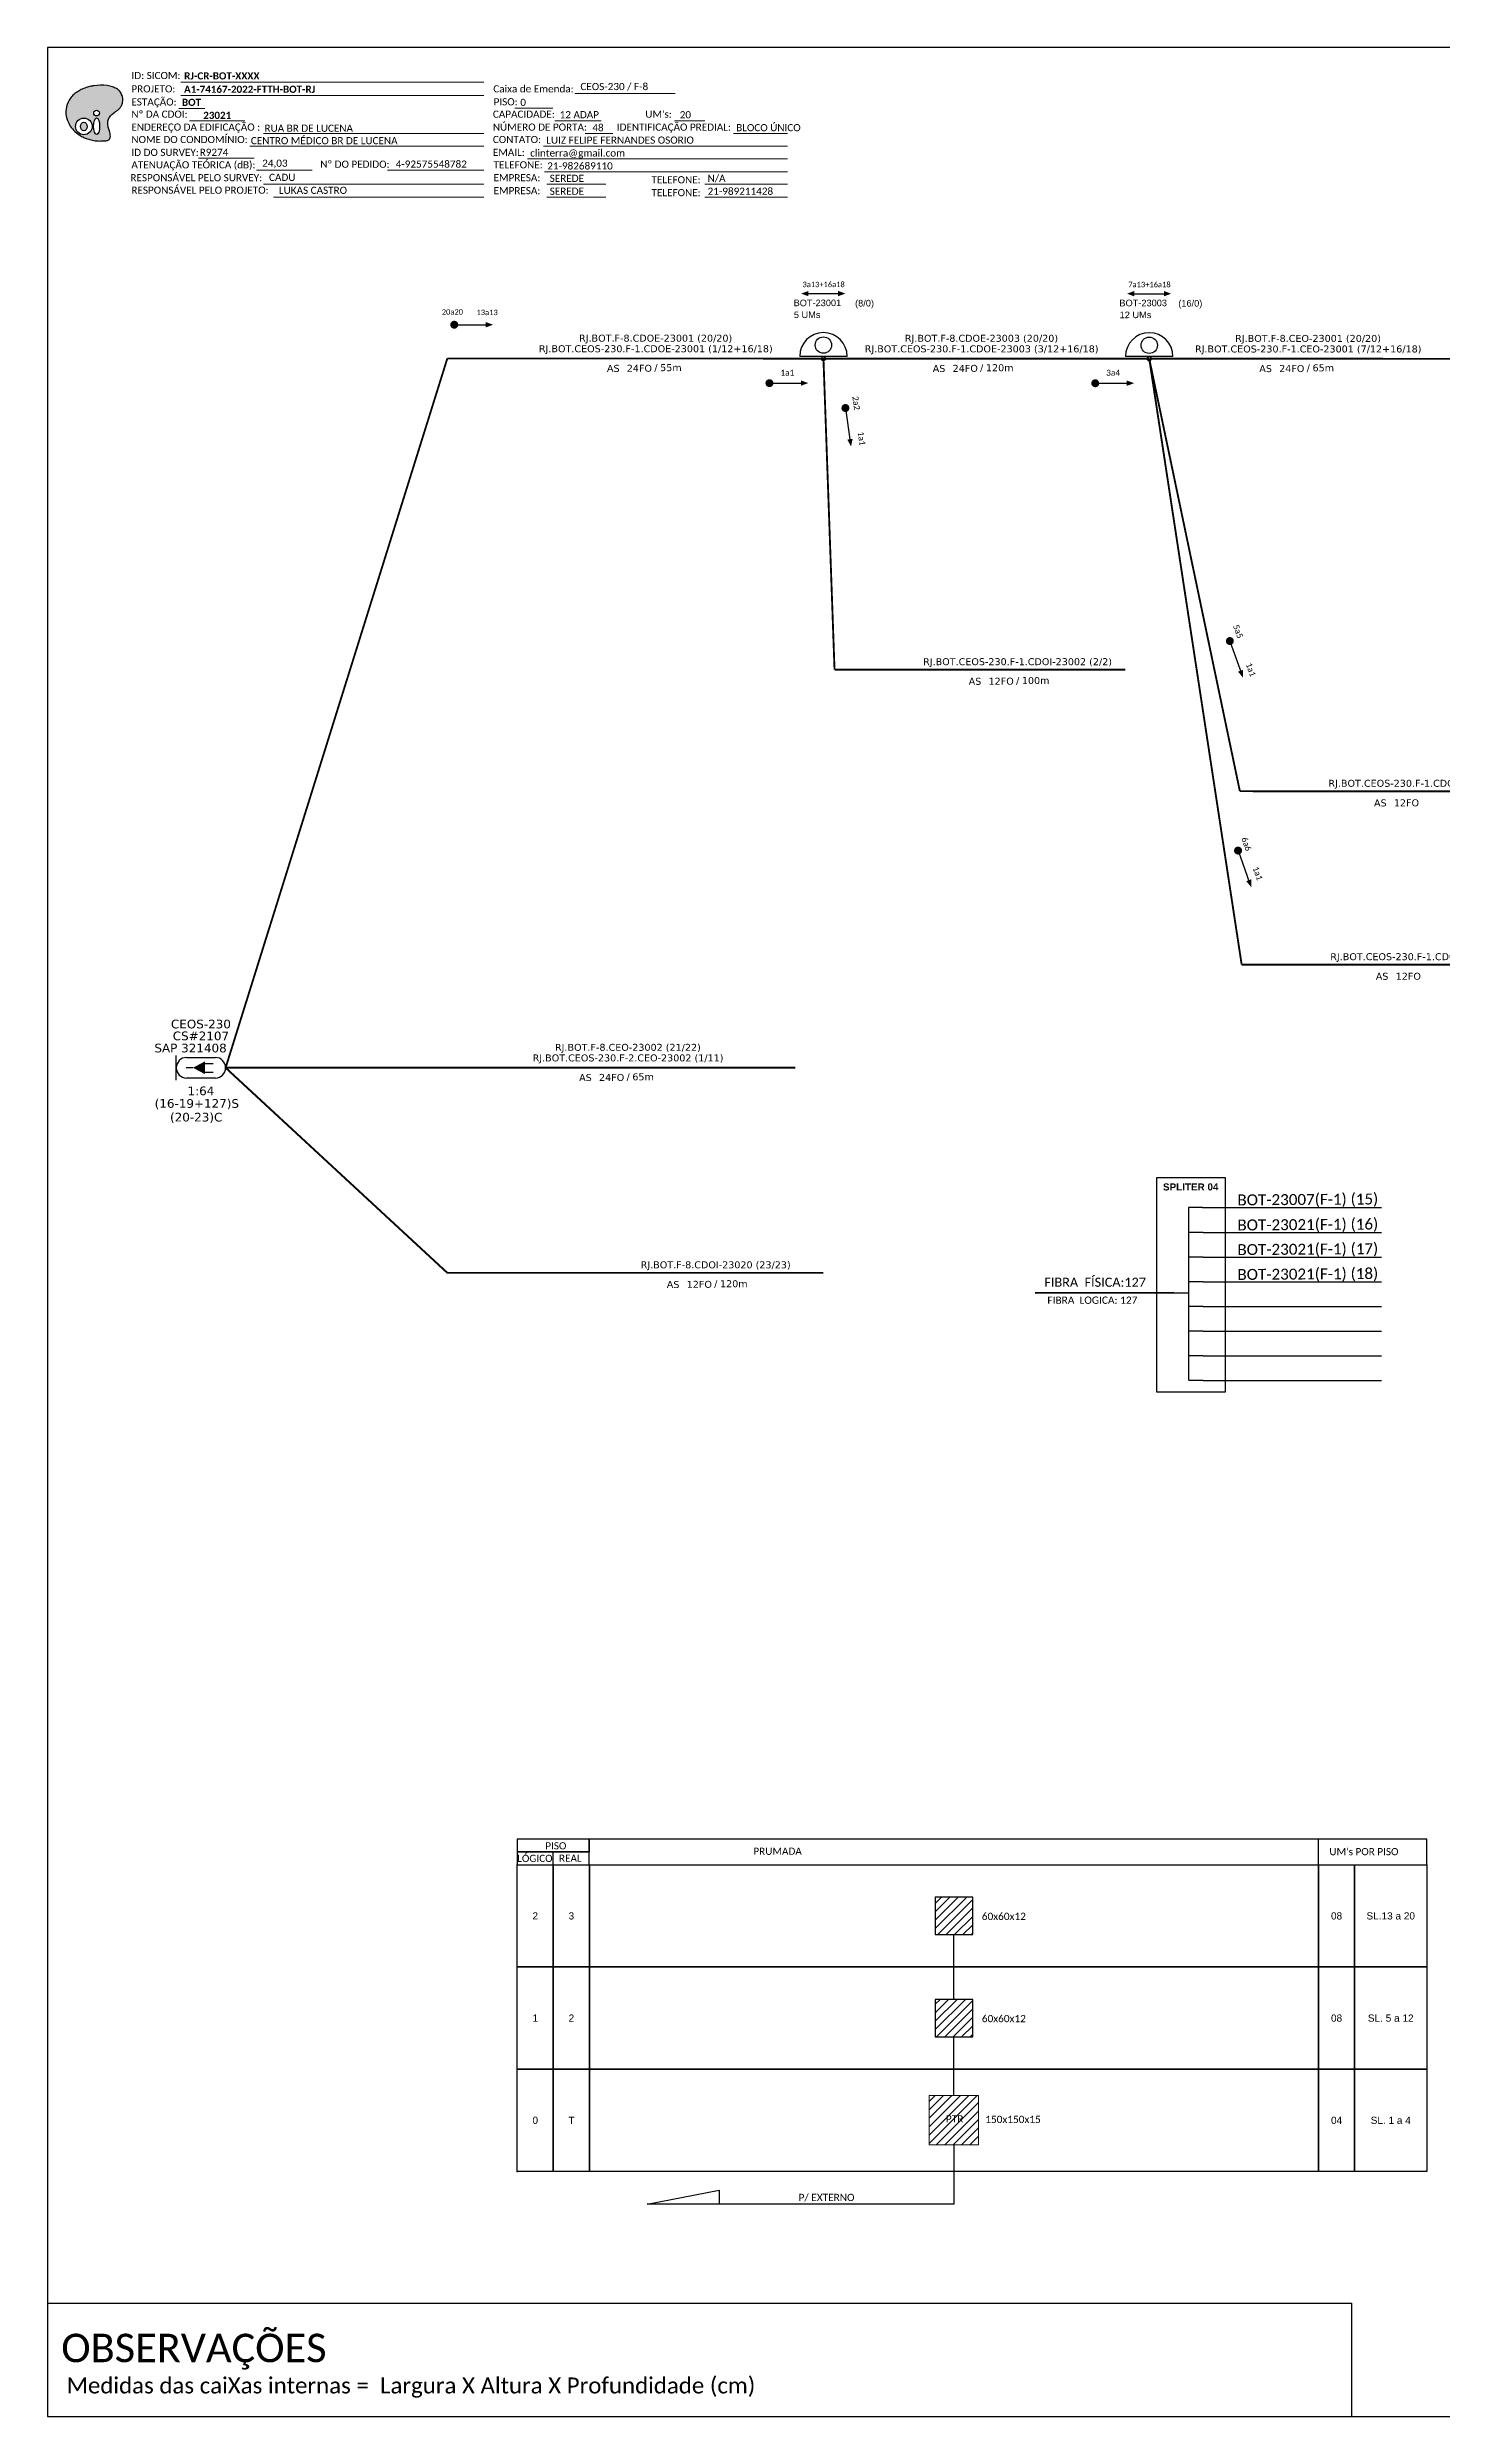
# Model space of a CAD drawing. Extents: x -89 to 749, y 705 to 1299.
# Drawn here: x -89 to 261, y 705 to 1299 of the extents above; entities that cross this region are included whole.
import ezdxf
from ezdxf.enums import TextEntityAlignment as Align

# ---------------------------------------------------------------- set-up
doc = ezdxf.new("R2010")
doc.units = 0
doc.layers.add("20.0-LEGENDA DOS CDO'S", color=1, linetype='Continuous', lineweight=0)
doc.layers.add('40.1-ETIQUETAS', color=1, linetype='Continuous', lineweight=20)
for name, color, linetype in [('20.4-CEOS', 1, 'Continuous'), ('CAP a instalar', 1, 'Continuous'), ('label_cabos', 7, 'Continuous'), ('SETA', 7, 'Continuous')]:
    doc.layers.add(name, color=color, linetype=linetype)
doc.styles.add('ARIAL', font='arial.ttf')
doc.styles.add('siredit', font='verdana.ttf')
doc.styles.get("Standard").update_dxf_attribs({"font": 'arial.ttf'})
doc.styles.add('WMF-Calibri0', font='calibri.ttf')
doc.styles.add('WMF-Calibri1', font='calibrib.ttf')
doc.linetypes.add('FENCELINE1', pattern='A,0.25,-0.1,[133,ltypeshp.shx,S=0.1,R=0,X=-0.1,Y=0],-0.1,1', length=1.45)
pattern_1 = [(45, (-730.8913, 169.7609), (-1.054204, 1.054204), [])]

# ---------------------------------------------------------------- blocks, each defined once
blk = doc.blocks.new('OI')
h = blk.add_hatch(color=40)
edge = h.paths.add_edge_path()
edge.add_spline(control_points=[(4.35, -0.67), (3.92, -0.99), (3.26, -1.5), (2.81, -2.59), (2.9, -3.5), (3.06, -4.27), (3.31, -4.85), (3.37, -5.39), (3.4, -5.88), (3.2, -6.4), (2.54, -6.61), (1.65, -6.63), (0.55, -6.67), (-0.56, -6.42), (-1.61, -6.14), (-2.77, -5.61), (-3.92, -4.77), (-4.89, -3.7), (-5.34, -2.65), (-5.6, -1.94), (-5.85, -0.96), (-5.71, 0.47), (-5.1, 2.02), (-4.14, 3.02), (-3.3, 3.61), (-2.37, 4.16), (-1.36, 4.44), (-0.56, 4.7), (0.79, 4.85), (2.24, 4.97), (3.79, 4.57), (4.67, 4.21), (5.44, 3.65), (5.76, 2.99), (6.03, 2.21), (6.01, 1.46), (5.72, 0.64), (5.31, 0.08), (4.88, -0.38), (4.51, -0.55), (4.35, -0.67)], knot_values=[0, 0, 0, 0, 1.60434, 2.417191, 3.427595, 4.282808, 4.776746, 5.304182, 5.888771, 6.258406, 6.858137, 7.79129, 8.986195, 10.124242, 11.187857, 12.242908, 13.953784, 15.414161, 16.515391, 17.349188, 17.675853, 19.552021, 21.515531, 22.568638, 23.63245, 24.621084, 25.782718, 26.745347, 27.142653, 29.870543, 31.004649, 31.921532, 32.709589, 33.801391, 34.042471, 35.192333, 35.971461, 36.628871, 37.254359, 37.836911, 37.836911, 37.836911, 37.836911], degree=3, periodic=0)
h.paths.add_polyline_path([(1.13, -0.87, -1), (-0.04, -0.87, -1)], flags=16)
edge = h.paths.add_edge_path(flags=16)
edge.add_ellipse((0.56, -3.59), major_axis=(-0.02, 1.71), ratio=0.361305, start_angle=0, end_angle=360)
h.paths.add_polyline_path([(-0.36, -3.62, -1), (-3.8, -3.62, -1)], flags=16)
edge = h.paths.add_edge_path(flags=0)
edge.add_ellipse((-2.08, -3.62), major_axis=(0, 0.885), ratio=0.758294, start_angle=0, end_angle=360)
at = {"color": 40}
for centre, radius in [((-2.08, -3.62), 1.72), ((0.54, -0.87), 0.587)]:
    blk.add_circle(centre, radius, dxfattribs=at)
blk.add_ellipse((-2.08, -3.62), major_axis=(0, 0.885), ratio=0.758294, start_param=-3.141592653589792, end_param=3.141592653589792, dxfattribs=at)
blk.add_ellipse((0.56, -3.59), major_axis=(-0.02, 1.71), ratio=0.361305, dxfattribs=at)
at = {"color": 40, "start_tangent": (-0.800898, -0.598801), "end_tangent": (-0.800898, -0.598801)}
blk.add_spline([(4.35, -0.67), (3.2, -1.78), (2.9, -2.54), (2.92, -3.55), (3.12, -4.38), (3.28, -4.85), (3.37, -5.37), (3.35, -5.95), (3.2, -6.29), (2.66, -6.55), (1.73, -6.63), (0.54, -6.62), (-0.58, -6.41), (-1.6, -6.11), (-2.56, -5.67), (-3.95, -4.67), (-4.89, -3.56), (-5.37, -2.56), (-5.64, -1.78), (-5.72, -1.46), (-5.63, 0.42), (-4.84, 2.22), (-4.13, 2.99), (-3.27, 3.62), (-2.4, 4.09), (-1.3, 4.47), (-0.37, 4.72), (0.02, 4.77), (2.75, 4.8), (3.85, 4.53), (4.69, 4.16), (5.31, 3.68), (5.85, 2.73), (5.93, 2.5), (5.94, 1.35), (5.67, 0.62), (5.29, 0.08), (4.84, -0.36), (4.35, -0.67)], degree=3, dxfattribs=at)
blk = doc.blocks.new('CARIMBO')
at = {"color": 7, "lineweight": 0}
for points in [[(35.66, -16.79), (111.64, -16.79)], [(134.48, -16.3), (159.61, -16.3)], [(35.15, -20.06), (41.7, -20.06)], [(37.81, -23.14), (51.75, -23.14)], [(119.43, -20.02), (128.92, -20.02)], [(129.48, -23.14), (141.1, -23.14)], [(159.42, -23.14), (167.09, -23.14)], [(52.97, -29.48), (111.64, -29.48)], [(56.38, -26.37), (111.64, -26.37)], [(126.6, -29.48), (187.83, -29.48)], [(137.07, -26.37), (144.01, -26.37)], [(174.24, -26.37), (187.8, -26.37)], [(40.13, -32.55), (54.07, -32.55)], [(54.67, -35.52), (68.61, -35.52)], [(122.56, -32.72), (187.83, -32.72)], [(56.38, -39.07), (111.64, -39.07)], [(126.84, -35.96), (187.83, -35.96)], [(127.45, -39.07), (142.25, -39.07)], [(167.06, -39.07), (187.83, -39.07)], [(58.87, -42.31), (111.64, -42.31)], [(127.45, -42.31), (142.25, -42.31)], [(167.06, -42.31), (187.83, -42.31)]]:
    blk.add_lwpolyline(points, dxfattribs=at)
at = {"color": 7, "xscale": 1.213923925163967, "yscale": 1.213923925163967, "zscale": 1.213923925163967, "rotation": 0.1532896023949059}
blk.add_blockref('OI', (13.86, -20.16), dxfattribs=at)
at = {"color": 7, "lineweight": 0, "style": 'WMF-Calibri0'}
for s, height, p in [('PROJETO:', 1.793, (23.26, -16.04)), ('ESTAÇÃO:', 1.793, (23.26, -19.32)), ('Caixa de Emenda:', 1.7927, (114.02, -16.04)), ('PISO:', 1.793, (114.09, -19.28)), ('ENDEREÇO DA EDIFICAÇÃO :', 1.7927, (23.26, -25.63)), ('Nº DA CDOI:', 1.7927, (23.26, -22.39)), ('CAPACIDADE:', 1.7927, (113.91, -22.39)), ('NÚMERO DE PORTA:', 1.7927, (113.91, -25.63)), ('IDENTIFICAÇÃO PREDIAL:', 1.7927, (144.99, -25.63)), ("UM's:", 1.793, (152.15, -22.39)), ('NOME DO CONDOMÍNIO:', 1.7927, (23.26, -28.74)), ('CONTATO:', 1.793, (113.91, -28.74)), ('ATENUAÇÃO TEÓRICA (dB):', 1.7927, (23.26, -35.09)), ('ID DO SURVEY:', 1.7927, (23.26, -31.97)), ('EMAIL:', 1.793, (113.91, -31.97)), ('TELEFONE:', 1.793, (114.09, -35.09)), ('RESPONSÁVEL PELO SURVEY:', 1.7927, (23.02, -38.32)), ('RESPONSÁVEL PELO PROJETO:', 1.7927, (23.26, -41.44)), ('EMPRESA:', 1.793, (114.09, -38.32)), ('EMPRESA:', 1.793, (114.09, -41.56)), ('TELEFONE:', 1.793, (153.7, -38.83)), ('TELEFONE:', 1.793, (153.7, -42.06))]:
    blk.add_text(s, height=height, dxfattribs=at).set_placement(p)
at = {"color": 7, "lineweight": 0, "flags": 8}
for tag, p, style in [('EST', (35.94, -19.41), 'WMF-Calibri1'), ('PROJ', (36.46, -16.13), 'WMF-Calibri1'), ('PISO_PTR', (120.78, -19.42), 'WMF-Calibri0'), ('CEOS-XX', (135.87, -15.46), 'WMF-Calibri0'), ('CAPAC.', (130.66, -22.52), 'WMF-Calibri0'), ("UC'S", (160.78, -22.54), 'WMF-Calibri0'), ('NOME_DO_COND.', (53.23, -29.02), 'WMF-Calibri0'), ('LOGRADOURO', (56.65, -25.91), 'WMF-Calibri0'), ('NOME_DO_CONTATO', (127.3, -28.89), 'WMF-Calibri0'), ('N°', (138.85, -25.77), 'WMF-Calibri0'), ('N°PREDIO', (174.94, -25.77), 'WMF-Calibri0'), ('_ID_', (40.39, -31.94), 'WMF-Calibri0'), ('O_POTEN', (56.06, -34.68), 'WMF-Calibri0'), ('EMAIL', (123.26, -32.12), 'WMF-Calibri0'), ('TELEFONE', (127.55, -35.36), 'WMF-Calibri0'), ('RES_SURVEY', (57.78, -38.23), 'WMF-Calibri0'), ('RES_PROJ', (60.27, -41.47), 'WMF-Calibri0'), ('EMP_RESP_SURVEY', (128.16, -38.47), 'WMF-Calibri0'), ('EMP_RESP_PROJ', (128.16, -41.71), 'WMF-Calibri0'), ('CONT_RESP_SURVEY', (167.76, -38.47), 'WMF-Calibri0'), ('CONT_RESP_PROJ', (167.76, -41.71), 'WMF-Calibri0')]:
    blk.add_attdef(tag, p, '', height=1.79, dxfattribs=dict(at, style=style))
at = {"color": 7, "lineweight": 0, "style": 'WMF-Calibri1', "flags": 8}
blk.add_attdef("N° CDO'S", text='', height=1.79, dxfattribs=at).set_placement((44.78, -22.68), align=Align.CENTER)

msp = doc.modelspace()

# ---------------------------------------------------------------- hatches: boundary and pattern name
h = msp.add_hatch()
h.set_pattern_fill('ANSI31', color=1, scale=0.469565)
h.set_pattern_definition(pattern_1)
h.paths.add_polyline_path([(133.34, 825.87), (142.73, 825.87), (142.73, 835.26), (133.34, 835.26)])
h = msp.add_hatch()
h.set_pattern_fill('ANSI31', color=1, scale=0.469565)
h.set_pattern_definition(pattern_1)
h.paths.add_polyline_path([(133.34, 800.24), (142.73, 800.24), (142.73, 809.63), (133.34, 809.63)])
h = msp.add_hatch()
h.set_pattern_fill('ANSI31', color=1, scale=0.469565)
h.set_pattern_definition([(45, (-275.4865, 2845.6426), (-1.054204, 1.054204), [])])
h.paths.add_polyline_path([(144.22, 785.5), (131.85, 785.5), (131.85, 773.13), (144.22, 773.13)])
h.paths.add_polyline_path([(135.56, 778.32), (140.88, 778.32), (140.88, 781.04), (135.56, 781.04)], flags=24)

# ---------------------------------------------------------------- linework, layer by layer
at = {"color": 7, "linetype": 'Continuous'}
for p, q in [((196.81, 1008.2), (196.81, 964.77)), ((200.32, 1008.2), (196.81, 1008.2)), ((200.5, 1001.91), (196.98, 1001.91)), ((200.5, 995.72), (196.98, 995.72)), ((193.16, 986.77), (196.79, 986.77)), ((200.5, 989.5), (196.98, 989.5)), ((200.5, 983.34), (196.98, 983.34)), ((200.5, 977.17), (196.98, 977.17)), ((200.5, 970.98), (196.98, 970.98)), ((200.5, 964.81), (196.98, 964.81))]:
    msp.add_line(p, q, dxfattribs=at)
at = {"color": 10, "linetype": 'Continuous'}
for p, q in [((200.32, 1008.2), (245.27, 1008.18)), ((200.5, 1001.91), (245.27, 1001.9)), ((200.5, 995.73), (245.27, 995.72)), ((200.5, 989.51), (245.27, 989.5)), ((200.5, 983.35), (245.27, 983.34)), ((200.5, 977.18), (245.27, 977.17)), ((200.5, 970.99), (245.27, 970.98)), ((200.5, 964.81), (245.27, 964.79))]:
    msp.add_line(p, q, dxfattribs=at)
at = {"color": 1, "linetype": 'Continuous', "lineweight": 60}
msp.add_line((193.16, 986.77), (158.37, 986.66), dxfattribs=at)
for points in [[(-89.32, 705.02), (749.25, 705.02), (749.25, 1299.02), (-89.32, 1299.02), (-89.32, 705.02)], [(46.59, 843.38), (256.62, 843.38), (256.62, 849.81), (46.59, 849.81), (46.59, 849.81), (46.59, 846.59)], [(229.42, 843.38), (229.42, 849.81)], [(37.53, 843.38), (37.53, 846.59)]]:
    msp.add_lwpolyline(points)
at = {"color": 7, "lineweight": 0}
for points in [[(-55.82, 1290.33), (20.16, 1290.33)], [(-4.01, 1268.26), (20.14, 1268.26)]]:
    msp.add_lwpolyline(points, dxfattribs=at)
at = {"const_width": 1}
for points in [[(12.22, 1229.48, 1), (13.22, 1229.48, 1)], [(91.26, 1214.84, 1), (92.26, 1214.84, 1)], [(172.96, 1214.82, 1), (173.96, 1214.82, 1)], [(110.75, 1209.1, 1), (110.89, 1208.11, 1)]]:
    msp.add_lwpolyline(points, format="xyb", close=True, dxfattribs=at)
at = {"color": 7, "const_width": 1}
for points in [[(207.05, 1150.65, 1), (207.38, 1149.71, 1)], [(209.1, 1098.12, 1), (209.44, 1097.18, 1)]]:
    msp.add_lwpolyline(points, format="xyb", close=True, dxfattribs=at)
at = {"color": 7}
msp.add_lwpolyline([(188.84, 961.99), (206.12, 961.99), (206.12, 1015.64), (188.84, 1015.64)], close=True, dxfattribs=at)
for points in [[(28.48, 846.59), (46.59, 846.59), (46.59, 849.81), (28.48, 849.81)], [(28.48, 843.38), (46.59, 843.38), (46.59, 846.59), (28.48, 846.59)], [(28.51, 843.38), (37.56, 843.38), (37.56, 817.75), (28.51, 817.75)], [(37.56, 843.38), (46.62, 843.38), (46.62, 817.75), (37.56, 817.75)], [(46.62, 843.38), (229.45, 843.38), (229.45, 817.75), (46.62, 817.75)], [(229.45, 843.38), (238.51, 843.38), (238.51, 817.75), (229.45, 817.75)], [(238.51, 843.38), (256.62, 843.38), (256.62, 817.75), (238.51, 817.75)], [(28.51, 817.75), (37.56, 817.75), (37.56, 792.13), (28.51, 792.13)], [(37.56, 817.75), (46.62, 817.75), (46.62, 792.13), (37.56, 792.13)], [(46.62, 817.75), (229.45, 817.75), (229.45, 792.13), (46.62, 792.13)], [(229.45, 817.75), (238.51, 817.75), (238.51, 792.13), (229.45, 792.13)], [(238.51, 817.75), (256.62, 817.75), (256.62, 792.13), (238.51, 792.13)], [(28.51, 792.13), (37.56, 792.13), (37.56, 766.5), (28.51, 766.5)], [(37.56, 792.13), (46.62, 792.13), (46.62, 766.5), (37.56, 766.5)], [(46.62, 792.13), (229.45, 792.13), (229.45, 766.5), (46.62, 766.5)], [(229.45, 792.13), (238.51, 792.13), (238.51, 766.5), (229.45, 766.5)], [(238.51, 792.13), (256.62, 792.13), (256.62, 766.5), (238.51, 766.5)]]:
    msp.add_lwpolyline(points, close=True)
at = {"color": 1}
for points in [[(133.34, 825.87), (142.73, 825.87), (142.73, 835.26), (133.34, 835.26)], [(133.34, 800.24), (142.73, 800.24), (142.73, 809.63), (133.34, 809.63)]]:
    msp.add_lwpolyline(points, close=True, dxfattribs=at)
at = {"color": 3, "ltscale": 0.5}
for points in [[(138.03, 809.63), (138.03, 825.87)], [(138.03, 785.5), (138.03, 800.24)], [(138.03, 773.13), (138.03, 758.28), (61.11, 758.28), (79.11, 761.8), (79.11, 758.28)]]:
    msp.add_lwpolyline(points, dxfattribs=at)
at = {"color": 1, "lineweight": 0}
msp.add_lwpolyline([(131.85, 785.5), (144.22, 785.5), (144.22, 773.13), (131.85, 773.13)], close=True, dxfattribs=at)
at = {"color": 7}
msp.add_lwpolyline([(-89.24, 733.5), (237.71, 733.5), (237.71, 705.02)], dxfattribs=at)
for p in [(28.51, 843.38), (28.51, 817.75), (28.51, 792.13), (28.51, 766.5)]:
    msp.add_point(p)
at = {"layer": '20.4-CEOS', "color": 5}
for p, q in [((-54.42, 1045.78), (-47.19, 1045.78)), ((-47.19, 1040.63), (-54.42, 1040.63))]:
    msp.add_line(p, q, dxfattribs=at)
for points in [[(-57, 1040.1), (-57, 1046.31)], [(-52.8, 1043.2), (-54.54, 1043.2)], [(-49.95, 1044.23), (-47.76, 1044.23)], [(-49.95, 1042.08), (-47.76, 1042.08)]]:
    msp.add_lwpolyline(points, dxfattribs=at)
msp.add_lwpolyline([(-52.8, 1043.2, 0, 3.18, 0), (-49.82, 1043.2, 3.18, 3.18, 0)], format="xyseb", dxfattribs=at)
for centre, start, end in [((-54.42, 1043.2), 90, 270), ((-47.19, 1043.2), 270, 90)]:
    msp.add_arc(centre, 2.58, start, end, dxfattribs=at)
at = {"layer": 'CAP a instalar', "color": 5, "linetype": 'FENCELINE1', "ltscale": 7, "const_width": 0.467}
for points in [[(-44.62, 1043.2), (10.98, 1221.03)], [(10.98, 1221.03), (105.3, 1221)], [(105.1, 1221), (186.92, 1220.97)], [(187, 1220.97), (268.82, 1220.95)]]:
    msp.add_lwpolyline(points, dxfattribs=at)
at = {"layer": 'CAP a instalar', "color": 7, "linetype": 'FENCELINE1', "ltscale": 7, "const_width": 0.467}
for points in [[(105.3, 1221), (108.08, 1143.02)], [(187, 1220.97), (209.73, 1112.53)], [(187, 1220.97), (210.18, 1069.06)], [(108.08, 1143.02), (181, 1143)], [(209.73, 1112.53), (282.65, 1112.51)], [(210.18, 1069.06), (283.1, 1069.04)], [(-44.62, 1043.2), (98.26, 1043.2)], [(-44.62, 1043.2), (10.98, 991.78), (20.27, 991.8)], [(20.27, 991.8), (105.3, 991.78)]]:
    msp.add_lwpolyline(points, dxfattribs=at)
at = {"layer": 'label_cabos', "color": 7}
for p, q in [((111.25, 1221.55), (99.35, 1221.55)), ((192.95, 1221.53), (181.05, 1221.53))]:
    msp.add_line(p, q, dxfattribs=at)
for centre, radius in [((105.3, 1224.38), 2.05), ((187, 1224.35), 2.05), ((105.3, 1221), 0.551), ((187, 1220.97), 0.551)]:
    msp.add_circle(centre, radius, dxfattribs=at)
for centre in [(105.3, 1221.55), (187, 1221.53)]:
    msp.add_arc(centre, 5.95, 0, 180, dxfattribs=at)
at = {"layer": 'SETA'}
for points in [[(101.07, 1237.29), (109.66, 1237.29)], [(182.77, 1237.26), (191.37, 1237.26)], [(12.72, 1229.48), (21.31, 1229.48)], [(91.76, 1214.84), (100.35, 1214.84)], [(173.46, 1214.82), (182.06, 1214.82)], [(110.82, 1208.6), (112.04, 1200.09)]]:
    msp.add_lwpolyline(points, dxfattribs=at)
at = {"layer": 'SETA', "color": 7}
for points in [[(207.21, 1150.18), (210.11, 1142.08)], [(209.27, 1097.65), (212.17, 1089.56)]]:
    msp.add_lwpolyline(points, dxfattribs=at)
at = {"layer": 'SETA'}
for points in [[(101.55, 1236.63), (99.72, 1237.29), (101.55, 1237.96)], [(108.97, 1237.97), (110.81, 1237.3), (108.97, 1236.63)], [(183.25, 1236.6), (181.42, 1237.27), (183.25, 1237.93)], [(190.68, 1237.94), (192.51, 1237.27), (190.68, 1236.61)], [(20.62, 1230.16), (22.46, 1229.49), (20.62, 1228.82)], [(99.66, 1215.52), (101.49, 1214.86), (99.66, 1214.19)], [(181.37, 1215.5), (183.2, 1214.83), (181.37, 1214.16)], [(112.62, 1200.87), (112.22, 1198.96), (111.3, 1200.68)]]:
    msp.add_solid(points, dxfattribs=at)
at = {"layer": 'SETA', "color": 7}
for points in [[(210.52, 1142.96), (210.51, 1141.01), (209.27, 1142.51)], [(212.58, 1090.44), (212.57, 1088.49), (211.32, 1089.99)]]:
    msp.add_solid(points, dxfattribs=at)

# ---------------------------------------------------------------- block references
ref = msp.add_blockref('CARIMBO', (-91.51, 1303.77))
ref.add_attrib('PROJ', 'A1-74167-2022-FTTH-BOT-RJ', (-55.05, 1287.63), dxfattribs={"color": 7, "lineweight": 0, "height": 1.7927, "style": 'WMF-Calibri1'})
ref.add_attrib('EST', 'BOT', (-55.57, 1284.35), dxfattribs={"color": 7, "lineweight": 0, "height": 1.793, "style": 'WMF-Calibri1'})
ref.add_attrib("N° CDO'S", '23021', dxfattribs={"color": 7, "lineweight": 0, "height": 1.793, "style": 'WMF-Calibri1'}).set_placement((-46.73, 1281.09), align=Align.CENTER)
ref.add_attrib('LOGRADOURO', 'RUA BR DE LUCENA', (-34.86, 1277.86), dxfattribs={"color": 7, "lineweight": 0, "height": 1.7927, "style": 'WMF-Calibri0'})
ref.add_attrib('NOME_DO_COND.', 'CENTRO MÉDICO BR DE LUCENA', (-38.28, 1274.74), dxfattribs={"color": 7, "lineweight": 0, "height": 1.7927, "style": 'WMF-Calibri0'})
ref.add_attrib('_ID_', 'R9274', (-51.11, 1271.83), dxfattribs={"color": 7, "lineweight": 0, "height": 1.793, "style": 'WMF-Calibri0'})
ref.add_attrib('O_POTEN', '24,03', (-35.45, 1269.09), dxfattribs={"color": 7, "lineweight": 0, "height": 1.793, "style": 'WMF-Calibri0'})
ref.add_attrib('RES_SURVEY', 'CADU', (-33.73, 1265.54), dxfattribs={"color": 7, "lineweight": 0, "height": 1.793, "style": 'WMF-Calibri0'})
ref.add_attrib('RES_PROJ', 'LUKAS CASTRO', (-31.24, 1262.3), dxfattribs={"color": 7, "lineweight": 0, "height": 1.7927, "style": 'WMF-Calibri0'})
ref.add_attrib('CEOS-XX', 'CEOS-230 / F-8', (44.36, 1288.31), dxfattribs={"color": 7, "lineweight": 0, "height": 1.7927, "style": 'WMF-Calibri0'})
ref.add_attrib('CAPAC.', '12 ADAP', (39.15, 1281.25), dxfattribs={"color": 7, "lineweight": 0, "height": 1.793, "style": 'WMF-Calibri0'})
ref.add_attrib("UC'S", '20', (69.27, 1281.23), dxfattribs={"color": 7, "lineweight": 0, "height": 1.793, "style": 'WMF-Calibri0'})
ref.add_attrib('PISO_PTR', '0', (29.28, 1284.34), dxfattribs={"color": 7, "lineweight": 0, "height": 1.79, "style": 'WMF-Calibri0'})
ref.add_attrib('N°', '48', (47.34, 1278), dxfattribs={"color": 7, "lineweight": 0, "height": 1.793, "style": 'WMF-Calibri0'})
ref.add_attrib('N°PREDIO', 'BLOCO ÚNICO', (83.43, 1278), dxfattribs={"color": 7, "lineweight": 0, "height": 1.7927, "style": 'WMF-Calibri0'})
ref.add_attrib('NOME_DO_CONTATO', 'LUIZ FELIPE FERNANDES OSORIO', (35.79, 1274.88), dxfattribs={"color": 7, "lineweight": 0, "height": 1.7927, "style": 'WMF-Calibri0'})
ref.add_attrib('EMAIL', 'clinterra@gmail.com', (31.75, 1271.65), dxfattribs={"color": 7, "lineweight": 0, "height": 1.7927, "style": 'WMF-Calibri0'})
ref.add_attrib('TELEFONE', '21-982689110', (36.04, 1268.41), dxfattribs={"color": 7, "lineweight": 0, "height": 1.7927, "style": 'WMF-Calibri0'})
ref.add_attrib('EMP_RESP_SURVEY', 'SEREDE', (36.65, 1265.3), dxfattribs={"color": 7, "lineweight": 0, "height": 1.793, "style": 'WMF-Calibri0'})
ref.add_attrib('EMP_RESP_PROJ', 'SEREDE', (36.65, 1262.06), dxfattribs={"color": 7, "lineweight": 0, "height": 1.793, "style": 'WMF-Calibri0'})
ref.add_attrib('CONT_RESP_SURVEY', 'N/A', (76.25, 1265.3), dxfattribs={"color": 7, "lineweight": 0, "height": 1.793, "style": 'WMF-Calibri0'})
ref.add_attrib('CONT_RESP_PROJ', '21-989211428', (76.25, 1262.06), dxfattribs={"color": 7, "lineweight": 0, "height": 1.7927, "style": 'WMF-Calibri0'})

# ---------------------------------------------------------------- texts
at = {"color": 7, "lineweight": 0, "style": 'WMF-Calibri0'}
for s, p in [('ID: SICOM: ', (-68.22, 1291.08)), ('Nº DO PEDIDO:', (-20.88, 1268.84))]:
    msp.add_text(s, height=1.7927, dxfattribs=at).set_placement(p)
at = {"style": 'WMF-Calibri0'}
for s, height, p in [('  LÓGICO', 1.8, (27.24, 844.08)), ('     PISO', 1.8, (32.36, 847.23)), ('    REAL', 1.8, (36.44, 844.12)), ('PRUMADA', 1.8, (87.73, 845.87)), ("UM's POR PISO", 1.8, (232.18, 845.77)), ('60x60x12', 1.813, (145.02, 829.54)), ('60x60x12', 1.813, (145.02, 803.91)), ('PTR', 1.813, (136.01, 778.78)), ('150x150x15', 1.813, (145.89, 778.64)), ('P/ EXTERNO', 1.813, (99.07, 759.07))]:
    msp.add_text(s, height=height, dxfattribs=at).set_placement(p)
at = {"style": 'ARIAL'}
for s, p in [('2', (33.03, 830.56)), ('3', (42.09, 830.56)), ('08', (233.98, 830.56)), ('SL.13 a 20', (247.56, 830.56)), ('1', (33.03, 804.94)), ('2', (42.09, 804.94)), ('08', (233.98, 804.94)), ('SL. 5 a 12', (247.56, 804.94)), ('0', (33.03, 779.31)), ('T', (42.09, 779.31)), ('04', (233.98, 779.31)), ('SL. 1 a 4', (247.56, 779.31))]:
    msp.add_text(s, height=1.8, dxfattribs=at).set_placement(p, align=Align.MIDDLE_CENTER)
at = {"color": 7, "style": 'WMF-Calibri0'}
msp.add_text('OBSERVAÇÕES', height=7.1308, dxfattribs=at).set_placement((-85.83, 718.67))
at = {"attachment_point": 5}
for s, insert, char_height, width in [('\\C7;\\fCalibri|b0|i0|c0|p34;3a13\\C1;+16a18', (105.34, 1239.58), 1.36, 25.3588), ('\\C7;\\fCalibri|b0|i0|c0|p34;7a13\\C1;+16a18', (187.05, 1239.56), 1.36, 25.3588), ('\\C7;\\fCalibri|b0|i0|c0|p34;20a20', (12.25, 1232.69), 1.36, 25.3588), ('\\C7;\\fCalibri|b0|i0|c0|p34;13a13', (20.96, 1232.57), 1.36, 25.3588), ('\\C7;\\fCalibri|b0|i0|c0|p34;1a1', (96.25, 1217.47), 1.5, 25.3588), ('\\C7;\\fCalibri|b0|i0|c0|p34;3a4', (177.95, 1217.44), 1.5, 25.3588), ('{\\fArial|b1|i0|c0|p34;\\C1;SPLITER 04}', (197.4, 1013.31), 1.7753, 17.28), ('\\C7;\\fCalibri|b0|i0|c0|p34;FIBRA  FÍSICA:127', (173.44, 989.42), 2.2859, 34.56), ('\\C7;\\fCalibri|b0|i0|c0|p34;FIBRA  LOGICA: 127', (172.75, 984.92), 1.8289, 34.56)]:
    msp.add_mtext(s, dxfattribs=dict(at, insert=insert, char_height=char_height, width=width))
for s, insert, char_height, width, rotation in [('\\C7;\\fCalibri|b0|i0|c0|p34;2a2', (113.52, 1209.84), 1.5, 25.3588, 278.15162), ('\\C7;\\fCalibri|b0|i0|c0|p34;1a1', (114.86, 1200.94), 1.5, 25.3588, 278.15162), ('\\C7;\\fCalibri|b0|i0|c0|p34;BOT-23007(F-1) (15)', (226.77, 1009.89), 2.7432, 66.7441, 0.41952), ('\\C1;\\fCalibri|b0|i0|c0|p34;BOT-23021(F-1) (16)', (226.77, 1003.6), 2.7432, 66.7441, 0.41952), ('\\C1;\\fCalibri|b0|i0|c0|p34;BOT-23021(F-1) (17)', (226.77, 997.43), 2.7432, 66.7441, 0.41952), ('\\C1;\\fCalibri|b0|i0|c0|p34;BOT-23021(F-1) (18)', (226.77, 991.2), 2.7432, 66.7441, 0.41952)]:
    msp.add_mtext(s, dxfattribs=dict(at, insert=insert, char_height=char_height, width=width, rotation=rotation))
at = {"color": 7, "char_height": 1.5, "width": 25.3588, "attachment_point": 5, "rotation": 289.71429}
for s, insert in [('\\C7;\\fCalibri|b0|i0|c0|p34;5a5', (209.28, 1152.59)), ('\\C7;\\fCalibri|b0|i0|c0|p34;1a1', (212.48, 1143)), ('\\C7;\\fCalibri|b0|i0|c0|p34;6a6', (211.36, 1099.3)), ('\\C7;\\fCalibri|b0|i0|c0|p34;1a1', (214.19, 1091.91))]:
    msp.add_mtext(s, dxfattribs=dict(at, insert=insert))
at = {"color": 7, "insert": (-84.48, 714.83), "char_height": 4, "width": 658.8434, "attachment_point": 1, "style": 'WMF-Calibri0'}
msp.add_mtext('Medidas das caiXas internas =  Largura X Altura X Profundidade (cm)', dxfattribs=at)
at = {"color": 7, "lineweight": 0, "flags": 8}
for tag, p, s, style in [('RJ-CR-BOT-XXXX', (-55.02, 1290.98), 'RJ-CR-BOT-XXXX', 'WMF-Calibri1'), ('4-92575548782', (-1.97, 1268.87), '4-92575548782', 'WMF-Calibri0')]:
    msp.add_attdef(tag, p, s, height=1.7927, dxfattribs=dict(at, style=style))
at = {"layer": "20.0-LEGENDA DOS CDO'S", "color": 7, "style": 'ARIAL'}
for s, p in [('BOT-23001', (97.82, 1234.13)), ('BOT-23003', (179.52, 1234.11)), ('5 UMs', (97.88, 1231.15)), ('12 UMs', (179.58, 1231.13))]:
    msp.add_text(s, height=1.652, rotation=0.11799, dxfattribs=at).set_placement(p)
for s, p in [('       (8/0)', (113.36, 1234.06)), ('       (16/0)', (195.06, 1234.03))]:
    msp.add_text(s, height=1.6523, rotation=0.11799, dxfattribs=at).set_placement(p, align=Align.CENTER)
at = {"layer": '20.4-CEOS', "color": 7, "style": 'siredit'}
for s, height, p in [('CEOS-230', 2.183, (-50.81, 1055.26)), ('CS#2107', 2.183, (-50.81, 1052.28)), ('   SAP 321408', 2.1826, (-54.84, 1049.24)), ('1:64', 2.183, (-50.81, 1038.5)), ('    (20-23)C', 2.1826, (-53.9, 1031.91))]:
    msp.add_text(s, height=height, dxfattribs=at).set_placement(p, align=Align.TOP_CENTER)
at = {"layer": '20.4-CEOS', "color": 5, "style": 'siredit'}
msp.add_text('    (16-19+127)S', height=2.1826, dxfattribs=at).set_placement((-53.74, 1035.34), align=Align.TOP_CENTER)
at = {"layer": '40.1-ETIQUETAS', "style": 'siredit'}
for s, p in [('RJ.BOT.CEOS-230.F-1.CDOE-23001 (1/12+16/18)', (63.26, 1223.47)), ('RJ.BOT.CEOS-230.F-1.CDOE-23003 (3/12+16/18)', (144.97, 1223.44)), ('RJ.BOT.CEOS-230.F-1.CEO-23001 (7/12+16/18)', (226.87, 1223.41))]:
    msp.add_text(s, height=1.7496, dxfattribs=at).set_placement(p, align=Align.MIDDLE_CENTER)
at = {"layer": '40.1-ETIQUETAS', "color": 7, "style": 'siredit'}
for s, p in [('RJ.BOT.F-8.CDOE-23001 (20/20)', (63.22, 1226.12)), ('RJ.BOT.F-8.CDOE-23003 (20/20)', (144.93, 1226.09)), ('RJ.BOT.F-8.CEO-23001 (20/20)', (226.83, 1226.06)), ('RJ.BOT.CEOS-230.F-1.CDOI-23002 (2/2)', (153.98, 1145.01)), ('RJ.BOT.CEOS-230.F-1.CDOI-23004 (5/5)', (255.62, 1114.52)), ('RJ.BOT.CEOS-230.F-1.CDOI-23005 (6/6)', (256.08, 1071.05)), ('RJ.BOT.CEOS-230.F-2.CEO-23002 (1/11)', (56.3, 1045.67)), ('RJ.BOT.F-8.CEO-23002 (21/22)', (56.26, 1048.32)), ('RJ.BOT.F-8.CDOI-23020 (23/23)', (78.28, 993.79))]:
    msp.add_text(s, height=1.7496, dxfattribs=at).set_placement(p, align=Align.MIDDLE_CENTER)
for s, p in [('AS', (54.17, 1218.55)), ('24FO', (62.31, 1218.57)), ('/', (63.69, 1218.73)), ('AS', (135.87, 1218.52)), ('24FO', (144.02, 1218.55)), ('/', (145.39, 1218.71)), ('AS', (217.77, 1218.49)), ('24FO', (225.91, 1218.52)), ('/', (227.29, 1218.68)), ('AS', (144.88, 1140.09)), ('12FO', (153.03, 1140.12)), ('/', (154.41, 1140.28)), ('AS', (246.53, 1109.6)), ('12FO', (254.67, 1109.62)), ('AS', (246.98, 1066.13)), ('12FO', (255.13, 1066.15)), ('AS', (47.2, 1040.75)), ('24FO', (55.35, 1040.78)), ('/', (56.73, 1040.94)), ('AS', (69.18, 988.87)), ('12FO', (77.33, 988.9)), ('/', (78.7, 989.06))]:
    msp.add_text(s, height=1.75, dxfattribs=at).set_placement(p, align=Align.MIDDLE_RIGHT)
for s, p in [('55m', (64.35, 1218.73)), ('120m', (146.05, 1218.71)), ('65m', (227.95, 1218.68)), ('100m', (155.06, 1140.28)), ('65m', (57.38, 1040.94)), ('120m', (79.36, 989.06))]:
    msp.add_text(s, height=1.75, dxfattribs=at).set_placement(p, align=Align.MIDDLE_LEFT)

doc.saveas('drawing.dxf')
